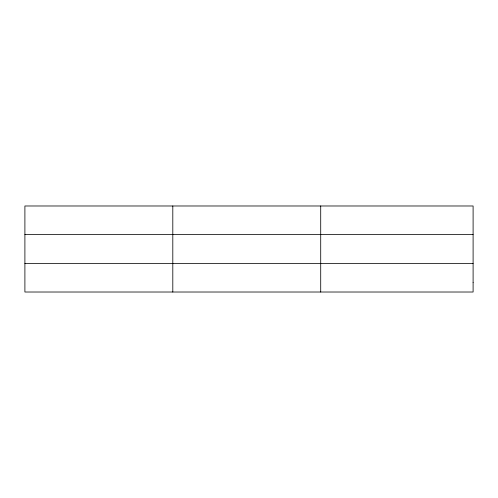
<?xml version="1.0" encoding="UTF-8"?>
<svg xmlns="http://www.w3.org/2000/svg" width="498" height="498" viewBox="0 0 498 498"><rect width="100%" height="100%" fill="white"/><g stroke="black" fill="none" stroke-linecap="round" stroke-linejoin="round"><path stroke-width="0.75" d="M172.806 292.015L172.806 205.985M320.712 292.015L320.712 205.985M24.9 234.377L473.1 234.377M24.9 263.623L473.1 263.623M473.1 282.553L473.1 292.015L24.9 292.015L24.9 205.985L473.1 205.985L473.1 282.553"/></g></svg>
